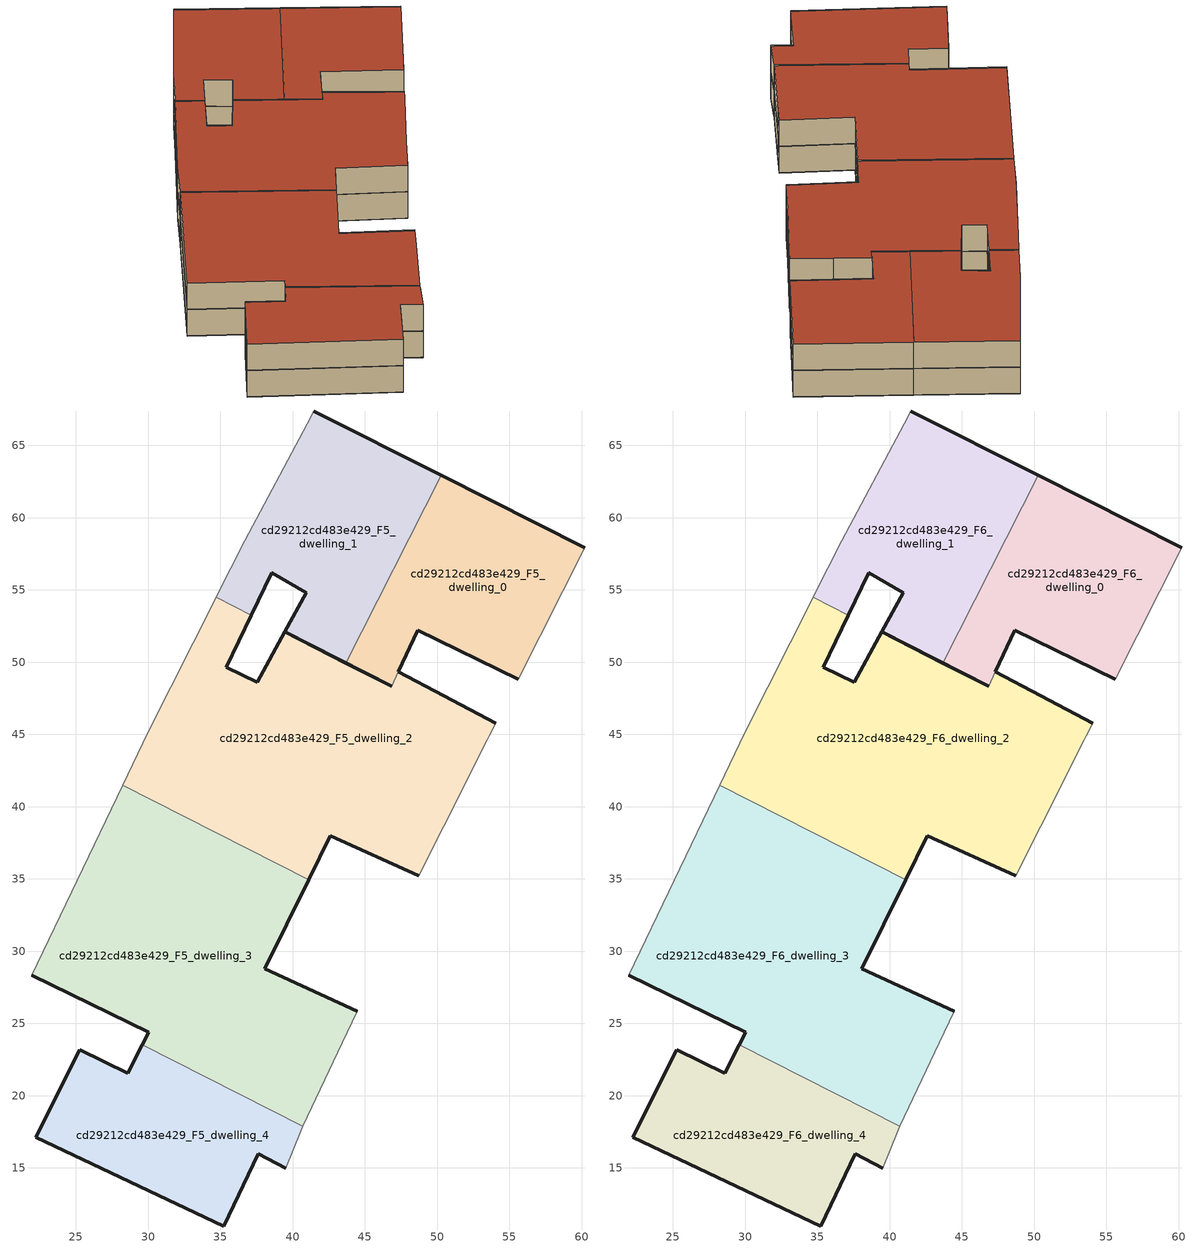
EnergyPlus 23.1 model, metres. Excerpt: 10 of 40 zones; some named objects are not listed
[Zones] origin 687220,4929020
cd29212cd483e429_F5_dwelling_0
 floor to cd29212cd483e429_F4_dwelling_0 (EU_floor_Construction): 55.62,48.82 60.23,57.92 50.28,62.94 43.7,49.94 46.86,48.34 47.32,49.32 47.33,49.33 48.67,52.2 z15
 wall outside (EU_wall_Construction): 46.86,48.34 43.7,49.94 / 50.28,62.94 60.23,57.92 / 55.62,48.82 48.67,52.2 47.33,49.33 47.32,49.32 z15:18
 wall to cd29212cd483e429_F5_dwelling_1 (EU_wall_Construction): 43.7,49.94 50.28,62.94 z15:18
 wall adiabatic (EU_wall_Construction): 60.23,57.92 55.62,48.82 z15:18
 wall to cd29212cd483e429_F5_dwelling_2 (EU_wall_Construction): 47.32,49.32 46.86,48.34 z15:18
cd29212cd483e429_F5_dwelling_1
 floor to cd29212cd483e429_F4_dwelling_1 (EU_floor_Construction): 43.7,49.94 50.28,62.94 41.47,67.38 41.01,66.51 36.68,58.41 34.76,54.59 34.71,54.49 37.16,53.25 38.57,56.18 40.95,54.81 39.46,52.09 z15
 wall outside (EU_wall_Construction): 41.47,67.38 50.28,62.94 / 43.7,49.94 39.46,52.09 40.95,54.81 38.57,56.18 37.16,53.25 z15:18
 wall to cd29212cd483e429_F5_dwelling_2 (EU_wall_Construction): 37.16,53.25 34.71,54.49 z15:18
 wall adiabatic (EU_wall_Construction): 34.71,54.49 34.76,54.59 36.68,58.41 41.01,66.51 41.47,67.38 z15:18
cd29212cd483e429_F5_dwelling_2
 floor to cd29212cd483e429_F4_dwelling_2 (EU_floor_Construction): 50.45,38.64 53.49,44.64 53.63,44.91 54.07,45.78 50.45,47.68 47.32,49.32 46.86,48.34 39.46,52.09 37.54,48.6 35.4,49.64 37.16,53.25 34.71,54.49 29.98,45.12 28.24,41.48 41.12,34.96 42.61,37.98 48.73,35.22 z15
 wall outside (EU_wall_Construction): 47.32,49.32 50.45,47.68 54.07,45.78 / 48.73,35.22 42.61,37.98 41.12,34.96 / 37.16,53.25 35.4,49.64 37.54,48.6 39.46,52.09 46.86,48.34 z15:18
 wall adiabatic (EU_wall_Construction): 54.07,45.78 53.63,44.91 53.49,44.64 50.45,38.64 48.73,35.22 / 28.24,41.48 29.98,45.12 34.71,54.49 z15:18
 wall to cd29212cd483e429_F5_dwelling_3 (EU_wall_Construction): 41.12,34.96 28.24,41.48 z15:18
cd29212cd483e429_F5_dwelling_3
 floor to cd29212cd483e429_F4_dwelling_3 (EU_floor_Construction): 40.71,17.88 43.43,23.65 44.46,25.83 38.06,28.77 41.12,34.96 28.24,41.48 21.94,28.32 30.04,24.4 29.59,23.51 z15
 wall outside (EU_wall_Construction): 41.12,34.96 38.06,28.77 44.46,25.83 / 29.59,23.51 30.04,24.4 21.94,28.32 z15:18
 wall adiabatic (EU_wall_Construction): 44.46,25.83 43.43,23.65 40.71,17.88 / 21.94,28.32 28.24,41.48 z15:18
 wall to cd29212cd483e429_F5_dwelling_4 (EU_wall_Construction): 40.71,17.88 29.59,23.51 z15:18
cd29212cd483e429_F5_dwelling_4
 floor to cd29212cd483e429_F4_dwelling_4 (EU_floor_Construction): 39.52,14.98 40.55,17.54 40.71,17.88 29.59,23.51 28.61,21.56 25.28,23.18 22.21,17.14 35.26,10.98 37.61,15.97 z15
 wall outside (EU_wall_Construction): 39.52,14.98 37.61,15.97 35.26,10.98 22.21,17.14 25.28,23.18 28.61,21.56 29.59,23.51 z15:18
 wall adiabatic (EU_wall_Construction): 40.71,17.88 40.55,17.54 39.52,14.98 z15:18
cd29212cd483e429_F6_dwelling_0
 floor to cd29212cd483e429_F5_dwelling_0 (EU_floor_Construction): 55.62,48.82 60.23,57.92 50.28,62.94 43.7,49.94 46.86,48.34 47.32,49.32 47.33,49.33 48.67,52.2 z18
 wall outside (EU_wall_Construction): 46.86,48.34 43.7,49.94 / 50.28,62.94 60.23,57.92 / 55.62,48.82 48.67,52.2 47.33,49.33 47.32,49.32 z18:21
 wall to cd29212cd483e429_F6_dwelling_1 (EU_wall_Construction): 43.7,49.94 50.28,62.94 z18:21
 wall adiabatic (EU_wall_Construction): 60.23,57.92 55.62,48.82 z18:21
 wall to cd29212cd483e429_F6_dwelling_2 (EU_wall_Construction): 47.32,49.32 46.86,48.34 z18:21
 roof outside (EU_roof_Construction): 60.23,57.92 55.62,48.82 48.67,52.2 47.33,49.33 47.32,49.32 46.86,48.34 43.7,49.94 50.28,62.94 z21
cd29212cd483e429_F6_dwelling_1
 floor to cd29212cd483e429_F5_dwelling_1 (EU_floor_Construction): 43.7,49.94 50.28,62.94 41.47,67.38 41.01,66.51 36.68,58.41 34.76,54.59 34.71,54.49 37.16,53.25 38.57,56.18 40.95,54.81 39.46,52.09 z18
 wall outside (EU_wall_Construction): 41.47,67.38 50.28,62.94 / 43.7,49.94 39.46,52.09 40.95,54.81 38.57,56.18 37.16,53.25 z18:21
 wall to cd29212cd483e429_F6_dwelling_2 (EU_wall_Construction): 37.16,53.25 34.71,54.49 z18:21
 wall adiabatic (EU_wall_Construction): 34.71,54.49 34.76,54.59 36.68,58.41 41.01,66.51 41.47,67.38 z18:21
 roof outside (EU_roof_Construction): 50.28,62.94 43.7,49.94 39.46,52.09 40.95,54.81 38.57,56.18 37.16,53.25 34.71,54.49 34.76,54.59 36.68,58.41 41.01,66.51 41.47,67.38 z21
cd29212cd483e429_F6_dwelling_2
 floor to cd29212cd483e429_F5_dwelling_2 (EU_floor_Construction): 50.45,38.64 53.49,44.64 53.63,44.91 54.07,45.78 50.45,47.68 47.32,49.32 46.86,48.34 39.46,52.09 37.54,48.6 35.4,49.64 37.16,53.25 34.71,54.49 29.98,45.12 28.24,41.48 41.12,34.96 42.61,37.98 48.73,35.22 z18
 wall outside (EU_wall_Construction): 47.32,49.32 50.45,47.68 54.07,45.78 / 48.73,35.22 42.61,37.98 41.12,34.96 / 37.16,53.25 35.4,49.64 37.54,48.6 39.46,52.09 46.86,48.34 z18:21
 wall adiabatic (EU_wall_Construction): 54.07,45.78 53.63,44.91 53.49,44.64 50.45,38.64 48.73,35.22 / 28.24,41.48 29.98,45.12 34.71,54.49 z18:21
 wall to cd29212cd483e429_F6_dwelling_3 (EU_wall_Construction): 41.12,34.96 28.24,41.48 z18:21
 roof outside (EU_roof_Construction): 50.45,47.68 54.07,45.78 53.63,44.91 53.49,44.64 50.45,38.64 48.73,35.22 42.61,37.98 41.12,34.96 28.24,41.48 29.98,45.12 34.71,54.49 37.16,53.25 35.4,49.64 37.54,48.6 39.46,52.09 46.86,48.34 47.32,49.32 z21
cd29212cd483e429_F6_dwelling_3
 floor to cd29212cd483e429_F5_dwelling_3 (EU_floor_Construction): 40.71,17.88 43.43,23.65 44.46,25.83 38.06,28.77 41.12,34.96 28.24,41.48 21.94,28.32 30.04,24.4 29.59,23.51 z18
 wall outside (EU_wall_Construction): 41.12,34.96 38.06,28.77 44.46,25.83 / 29.59,23.51 30.04,24.4 21.94,28.32 z18:21
 wall adiabatic (EU_wall_Construction): 44.46,25.83 43.43,23.65 40.71,17.88 / 21.94,28.32 28.24,41.48 z18:21
 wall to cd29212cd483e429_F6_dwelling_4 (EU_wall_Construction): 40.71,17.88 29.59,23.51 z18:21
 roof outside (EU_roof_Construction): 41.12,34.96 38.06,28.77 44.46,25.83 43.43,23.65 40.71,17.88 29.59,23.51 30.04,24.4 21.94,28.32 28.24,41.48 z21
cd29212cd483e429_F6_dwelling_4
 floor to cd29212cd483e429_F5_dwelling_4 (EU_floor_Construction): 39.52,14.98 40.55,17.54 40.71,17.88 29.59,23.51 28.61,21.56 25.28,23.18 22.21,17.14 35.26,10.98 37.61,15.97 z18
 wall outside (EU_wall_Construction): 39.52,14.98 37.61,15.97 35.26,10.98 22.21,17.14 25.28,23.18 28.61,21.56 29.59,23.51 z18:21
 wall adiabatic (EU_wall_Construction): 40.71,17.88 40.55,17.54 39.52,14.98 z18:21
 roof outside (EU_roof_Construction): 40.71,17.88 40.55,17.54 39.52,14.98 37.61,15.97 35.26,10.98 22.21,17.14 25.28,23.18 28.61,21.56 29.59,23.51 z21
[Building]
EU S2 Campaign: North Axis=0; Terrain=City; Solar Distribution=FullExterior
[Site:Location]
Bologna: Latitude=44.5; Longitude=11.25; Time Zone=1; Elevation=37
[SizingPeriod:WeatherFileDays]
AnnualSizingPeriod: Begin Month=1; Begin Day of Month=1; End Month=12; End Day of Month=31; Day of Week for Start Day=Monday; Use Weather File Daylight Saving Period=No; Use Weather File Rain and Snow Indicators=No
[MATERIAL]
EU_InternalMass_Material: Roughness=MediumRough; Thickness=0.1; Conductivity=1; Density=1800; Specific Heat=900; Thermal Absorptance=0.9; Solar Absorptance=0.7; Visible Absorptance=0.7
[MATERIAL:NOMASS] Roughness=MediumRough; Thermal Absorptance=0.9; Solar Absorptance=0.7; Visible Absorptance=0.7
Name | Thermal Resistance
EU_wall_NoMass | 0.890213
EU_roof_NoMass | 0.636128
EU_floor_NoMass | 0.79516
[CONSTRUCTION]
EU_wall_Construction: EU_wall_NoMass
EU_roof_Construction: EU_roof_NoMass
EU_floor_Construction: EU_floor_NoMass
EU_InternalMass_Construction: EU_InternalMass_Material
[ZONE] Type=1; Multiplier=1; Ceiling Height=autocalculate; Floor Area=autocalculate; Part of Total Floor Area=Yes
Name | Volume
cd29212cd483e429_F5_dwelling_0; cd29212cd483e429_F6_dwelling_0 | 388.102
cd29212cd483e429_F5_dwelling_1; cd29212cd483e429_F6_dwelling_1 | 411.658
cd29212cd483e429_F5_dwelling_2; cd29212cd483e429_F6_dwelling_2 | 846.852
cd29212cd483e429_F5_dwelling_3; cd29212cd483e429_F6_dwelling_3 | 823.267
cd29212cd483e429_F5_dwelling_4; cd29212cd483e429_F6_dwelling_4 | 373.107
[INTERNALMASS] Construction=EU_InternalMass_Construction
Name | Zone or ZoneList | Surface Area
cd29212cd483e429_F5_dwelling_0_EU_InternalMass | cd29212cd483e429_F5_dwelling_0 | 230.993
cd29212cd483e429_F5_dwelling_1_EU_InternalMass | cd29212cd483e429_F5_dwelling_1 | 212.204
cd29212cd483e429_F5_dwelling_2_EU_InternalMass | cd29212cd483e429_F5_dwelling_2 | 188.571
cd29212cd483e429_F5_dwelling_3_EU_InternalMass | cd29212cd483e429_F5_dwelling_3 | 195.175
cd29212cd483e429_F5_dwelling_4_EU_InternalMass | cd29212cd483e429_F5_dwelling_4 | 270.781
cd29212cd483e429_F6_dwelling_0_EU_InternalMass | cd29212cd483e429_F6_dwelling_0 | 230.993
cd29212cd483e429_F6_dwelling_1_EU_InternalMass | cd29212cd483e429_F6_dwelling_1 | 212.204
cd29212cd483e429_F6_dwelling_2_EU_InternalMass | cd29212cd483e429_F6_dwelling_2 | 188.571
cd29212cd483e429_F6_dwelling_3_EU_InternalMass | cd29212cd483e429_F6_dwelling_3 | 195.175
cd29212cd483e429_F6_dwelling_4_EU_InternalMass | cd29212cd483e429_F6_dwelling_4 | 270.781
[OTHEREQUIPMENT] Fuel Type=Electricity; Design Level Calculation Method=Watts/Area; Power per Zone Floor Area=1; Fraction Latent=0; Fraction Radiant=0; Fraction Lost=0; Carbon Dioxide Generation Rate=0; EndUse Subcategory=EU_Step8_InternalGains
Name | Zone or ZoneList or Space or SpaceList | Schedule
EU_Step8_InternalGain_cd29212cd483e429_F5_dwelling_0_f000 | cd29212cd483e429_F5_dwelling_0 | EU_Step8_GainSchedule_cd29212cd483e429_F5_dwelling_0_f000
EU_Step8_InternalGain_cd29212cd483e429_F5_dwelling_1_f000 | cd29212cd483e429_F5_dwelling_1 | EU_Step8_GainSchedule_cd29212cd483e429_F5_dwelling_1_f000
EU_Step8_InternalGain_cd29212cd483e429_F5_dwelling_2_f000 | cd29212cd483e429_F5_dwelling_2 | EU_Step8_GainSchedule_cd29212cd483e429_F5_dwelling_2_f000
EU_Step8_InternalGain_cd29212cd483e429_F5_dwelling_3_f000 | cd29212cd483e429_F5_dwelling_3 | EU_Step8_GainSchedule_cd29212cd483e429_F5_dwelling_3_f000
EU_Step8_InternalGain_cd29212cd483e429_F5_dwelling_4_f000 | cd29212cd483e429_F5_dwelling_4 | EU_Step8_GainSchedule_cd29212cd483e429_F5_dwelling_4_f000
EU_Step8_InternalGain_cd29212cd483e429_F6_dwelling_0_f000 | cd29212cd483e429_F6_dwelling_0 | EU_Step8_GainSchedule_cd29212cd483e429_F6_dwelling_0_f000
EU_Step8_InternalGain_cd29212cd483e429_F6_dwelling_1_f000 | cd29212cd483e429_F6_dwelling_1 | EU_Step8_GainSchedule_cd29212cd483e429_F6_dwelling_1_f000
EU_Step8_InternalGain_cd29212cd483e429_F6_dwelling_2_f000 | cd29212cd483e429_F6_dwelling_2 | EU_Step8_GainSchedule_cd29212cd483e429_F6_dwelling_2_f000
EU_Step8_InternalGain_cd29212cd483e429_F6_dwelling_3_f000 | cd29212cd483e429_F6_dwelling_3 | EU_Step8_GainSchedule_cd29212cd483e429_F6_dwelling_3_f000
EU_Step8_InternalGain_cd29212cd483e429_F6_dwelling_4_f000 | cd29212cd483e429_F6_dwelling_4 | EU_Step8_GainSchedule_cd29212cd483e429_F6_dwelling_4_f000
[ZONEVENTILATION:DESIGNFLOWRATE] Schedule=EU_AlwaysOn; Design Flow Rate Calculation Method=AirChanges/Hour; Air Changes per Hour=0.718634; Ventilation Type=Natural; Fan Pressure Rise=0; Fan Total Efficiency=1; Constant Term Coefficient=1; Temperature Term Coefficient=0; Velocity Term Coefficient=0; Velocity Squared Term Coefficient=0; Minimum Indoor Temperature=-100; Maximum Indoor Temperature=100; Delta Temperature=-100; Minimum Outdoor Temperature=-100; Maximum Outdoor Temperature=100; Maximum Wind Speed=40
Name | Zone or ZoneList or Space or SpaceList
EU_ConstantAir_cd29212cd483e429_F5_dwelling_0 | cd29212cd483e429_F5_dwelling_0
EU_ConstantAir_cd29212cd483e429_F5_dwelling_1 | cd29212cd483e429_F5_dwelling_1
EU_ConstantAir_cd29212cd483e429_F5_dwelling_2 | cd29212cd483e429_F5_dwelling_2
EU_ConstantAir_cd29212cd483e429_F5_dwelling_3 | cd29212cd483e429_F5_dwelling_3
EU_ConstantAir_cd29212cd483e429_F5_dwelling_4 | cd29212cd483e429_F5_dwelling_4
EU_ConstantAir_cd29212cd483e429_F6_dwelling_0 | cd29212cd483e429_F6_dwelling_0
EU_ConstantAir_cd29212cd483e429_F6_dwelling_1 | cd29212cd483e429_F6_dwelling_1
EU_ConstantAir_cd29212cd483e429_F6_dwelling_2 | cd29212cd483e429_F6_dwelling_2
EU_ConstantAir_cd29212cd483e429_F6_dwelling_3 | cd29212cd483e429_F6_dwelling_3
EU_ConstantAir_cd29212cd483e429_F6_dwelling_4 | cd29212cd483e429_F6_dwelling_4
[HVACTEMPLATE:ZONE:IDEALLOADSAIRSYSTEM] System Availability Schedule=EU_AlwaysOn; Maximum Heating Supply Air Temperature=50; Minimum Cooling Supply Air Temperature=13; Maximum Heating Supply Air Humidity Ratio=0.0156; Minimum Cooling Supply Air Humidity Ratio=0.0077; Heating Limit=NoLimit; Cooling Limit=NoLimit; Heating Availability Schedule=EU_AlwaysOn; Cooling Availability Schedule=EU_CoolingOff; Dehumidification Control Type=ConstantSensibleHeatRatio; Cooling Sensible Heat Ratio=0.7; Dehumidification Setpoint=60; Humidification Control Type=None; Humidification Setpoint=30; Outdoor Air Method=None; Outdoor Air Flow Rate per Person=0.00944; Outdoor Air Flow Rate per Zone Floor Area=0; Outdoor Air Flow Rate per Zone=0; Demand Controlled Ventilation Type=None; Outdoor Air Economizer Type=NoEconomizer; Heat Recovery Type=None; Sensible Heat Recovery Effectiveness=0.7; Latent Heat Recovery Effectiveness=0.65
Name | Template Thermostat
cd29212cd483e429_F5_dwelling_0 | EU_HeatOnly_cd29212cd483e429_F5_dwelling_0
cd29212cd483e429_F5_dwelling_1 | EU_HeatOnly_cd29212cd483e429_F5_dwelling_1
cd29212cd483e429_F5_dwelling_2 | EU_HeatOnly_cd29212cd483e429_F5_dwelling_2
cd29212cd483e429_F5_dwelling_3 | EU_HeatOnly_cd29212cd483e429_F5_dwelling_3
cd29212cd483e429_F5_dwelling_4 | EU_HeatOnly_cd29212cd483e429_F5_dwelling_4
cd29212cd483e429_F6_dwelling_0 | EU_HeatOnly_cd29212cd483e429_F6_dwelling_0
cd29212cd483e429_F6_dwelling_1 | EU_HeatOnly_cd29212cd483e429_F6_dwelling_1
cd29212cd483e429_F6_dwelling_2 | EU_HeatOnly_cd29212cd483e429_F6_dwelling_2
cd29212cd483e429_F6_dwelling_3 | EU_HeatOnly_cd29212cd483e429_F6_dwelling_3
cd29212cd483e429_F6_dwelling_4 | EU_HeatOnly_cd29212cd483e429_F6_dwelling_4
[SIZING:ZONE] Zone Cooling Design Supply Air Temperature Input Method=SupplyAirTemperature; Zone Cooling Design Supply Air Temperature=13; Zone Heating Design Supply Air Temperature Input Method=SupplyAirTemperature; Zone Heating Design Supply Air Temperature=50; Zone Cooling Design Supply Air Humidity Ratio=0.008; Zone Heating Design Supply Air Humidity Ratio=0.008; Cooling Design Air Flow Method=DesignDay; Cooling Design Air Flow Rate=0; Cooling Minimum Air Flow per Zone Floor Area=0.000762; Cooling Minimum Air Flow=0; Cooling Minimum Air Flow Fraction=0.2; Heating Design Air Flow Method=DesignDay; Heating Design Air Flow Rate=0; Heating Maximum Air Flow per Zone Floor Area=0.002032; Heating Maximum Air Flow=0.141576; Heating Maximum Air Flow Fraction=0.3; Account for Dedicated Outdoor Air System=No; Dedicated Outdoor Air System Control Strategy=NeutralSupplyAir; Dedicated Outdoor Air Low Setpoint Temperature for Design=autosize; Dedicated Outdoor Air High Setpoint Temperature for Design=autosize; Zone Load Sizing Method=Sensible Load Only No Latent Load; Zone Latent Cooling Design Supply Air Humidity Ratio Input Method=HumidityRatioDifference; Zone Cooling Design Supply Air Humidity Ratio Difference=0.005; Zone Latent Heating Design Supply Air Humidity Ratio Input Method=HumidityRatioDifference; Zone Humidification Design Supply Air Humidity Ratio Difference=0.005
cd29212cd483e429_F5_dwelling_0; cd29212cd483e429_F5_dwelling_1; cd29212cd483e429_F5_dwelling_2; cd29212cd483e429_F5_dwelling_3; cd29212cd483e429_F5_dwelling_4; cd29212cd483e429_F6_dwelling_0; cd29212cd483e429_F6_dwelling_1; cd29212cd483e429_F6_dwelling_2; cd29212cd483e429_F6_dwelling_3; cd29212cd483e429_F6_dwelling_4
[SCHEDULE:CONSTANT]
Name | Hourly Value
EU_AlwaysOn | 1
EU_CoolingOff | 0
[SCHEDULE:FILE] Column Number=1; Rows to Skip at Top=0; Number of Hours of Data=8760; Column Separator=Comma; Interpolate to Timestep=No; Minutes per Item=60; Adjust Schedule for Daylight Savings=Yes
Name | File
EU_Step8_GainSchedule_cd29212cd483e429_F5_dwelling_0_f000 | ../../schedules/cd29212cd483e429/cd29212cd483e429_F5_dwelling_0_f000_gain.csv
EU_Step8_GainSchedule_cd29212cd483e429_F5_dwelling_1_f000 | ../../schedules/cd29212cd483e429/cd29212cd483e429_F5_dwelling_1_f000_gain.csv
EU_Step8_GainSchedule_cd29212cd483e429_F5_dwelling_2_f000 | ../../schedules/cd29212cd483e429/cd29212cd483e429_F5_dwelling_2_f000_gain.csv
EU_Step8_GainSchedule_cd29212cd483e429_F5_dwelling_3_f000 | ../../schedules/cd29212cd483e429/cd29212cd483e429_F5_dwelling_3_f000_gain.csv
EU_Step8_GainSchedule_cd29212cd483e429_F5_dwelling_4_f000 | ../../schedules/cd29212cd483e429/cd29212cd483e429_F5_dwelling_4_f000_gain.csv
EU_Step8_GainSchedule_cd29212cd483e429_F6_dwelling_0_f000 | ../../schedules/cd29212cd483e429/cd29212cd483e429_F6_dwelling_0_f000_gain.csv
EU_Step8_GainSchedule_cd29212cd483e429_F6_dwelling_1_f000 | ../../schedules/cd29212cd483e429/cd29212cd483e429_F6_dwelling_1_f000_gain.csv
EU_Step8_GainSchedule_cd29212cd483e429_F6_dwelling_2_f000 | ../../schedules/cd29212cd483e429/cd29212cd483e429_F6_dwelling_2_f000_gain.csv
EU_Step8_GainSchedule_cd29212cd483e429_F6_dwelling_3_f000 | ../../schedules/cd29212cd483e429/cd29212cd483e429_F6_dwelling_3_f000_gain.csv
EU_Step8_GainSchedule_cd29212cd483e429_F6_dwelling_4_f000 | ../../schedules/cd29212cd483e429/cd29212cd483e429_F6_dwelling_4_f000_gain.csv
